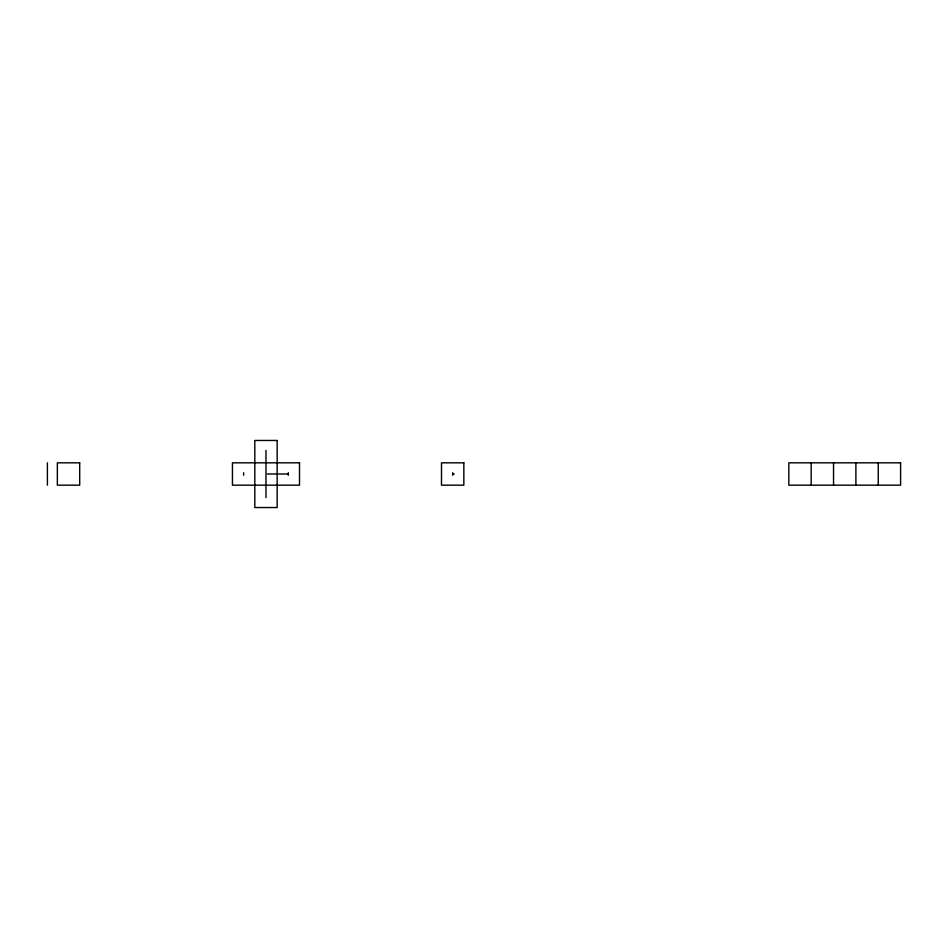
<?xml version="1.0" encoding="UTF-8"?>
<svg xmlns="http://www.w3.org/2000/svg" width="948" height="948" viewBox="0 0 948 948"><rect width="100%" height="100%" fill="white"/><g stroke="black" fill="none" stroke-linecap="round" stroke-linejoin="round"><path stroke-width="1.42" d="M453.891 474.332L453.891 473.668M267.383 474L288.334 474M878.251 462.825L878.251 485.175M855.89 462.825L855.89 485.175M833.541 462.825L833.541 485.175M811.18 462.825L811.18 485.175M452.67 472.732L452.67 475.268M288.334 472.732L288.334 475.268M265.985 450.383L265.985 497.617M243.624 472.732L243.624 475.268M47.4 462.825L47.4 485.175M277.16 440.464L254.811 440.464L254.811 507.536L277.16 507.536L277.16 440.464M79.703 462.825L57.354 462.825L57.354 485.175L79.703 485.175L79.703 462.825M299.509 462.825L232.45 462.825L232.45 485.175L299.509 485.175L299.509 462.825M463.845 462.825L441.495 462.825L441.495 485.175L463.845 485.175L463.845 462.825M900.6 462.825L788.831 462.825L788.831 485.175L900.6 485.175L900.6 462.825"/></g></svg>
